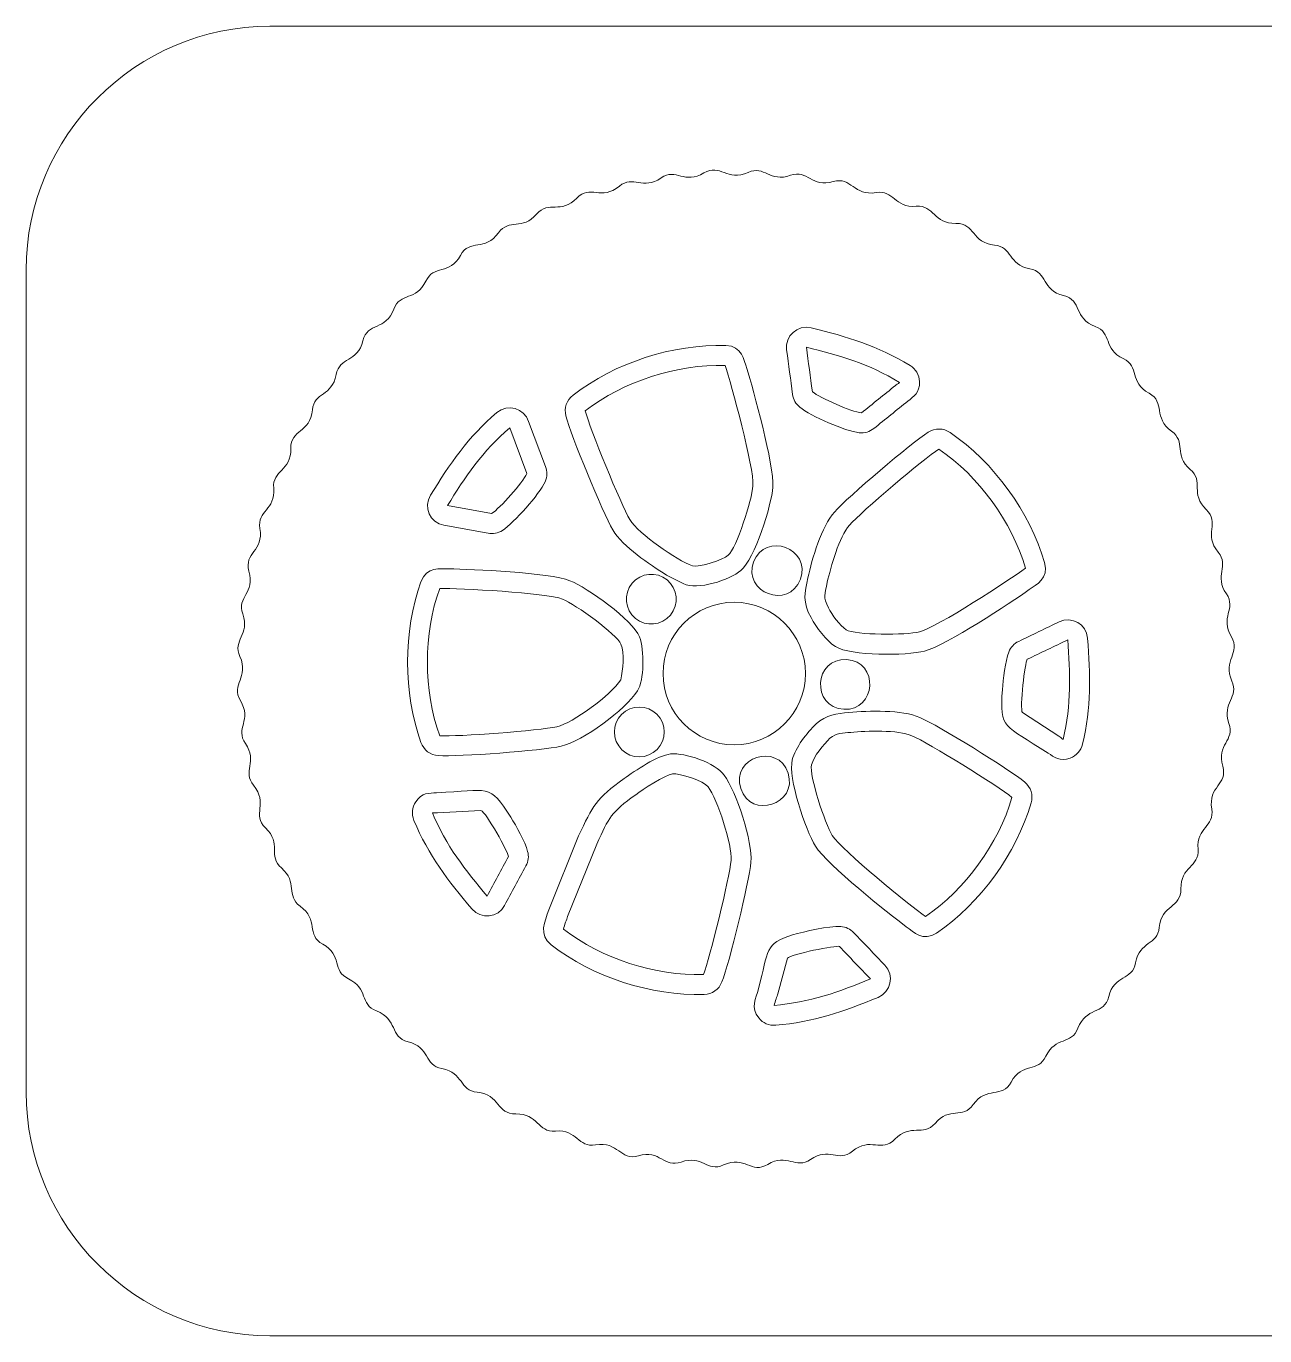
# Model space of a CAD drawing. Header units: centimetres. Extents: x -115 to 36, y 62 to 130.
# Drawn here: x -76.49 to -68.71, y 64.86 to 73.08 of the extents above; entities that cross this region are included whole.
import ezdxf

# ---------------------------------------------------------------- set-up
doc = ezdxf.new("R2010")
doc.units = ezdxf.units.CM
doc.header["$MEASUREMENT"] = 0
doc.layers.add('Camada 1', color=7, linetype='Continuous')

msp = doc.modelspace()

# ---------------------------------------------------------------- linework, layer by layer
at = {"layer": 'Camada 1', "lineweight": 9}
for points, knots in [([(-74.95718, 73.07704), (-74.95718, 73.07704), (-42.91491, 73.07704), (-42.91491, 73.07704), (-42.91491, 73.07704), (-42.07443, 73.07704), (-41.38678, 72.38939), (-41.38678, 71.54891), (-41.38678, 71.54891), (-41.38678, 71.54891), (-41.38678, 66.3925), (-41.38678, 66.3925), (-41.38678, 66.3925), (-41.38678, 65.55202), (-42.07443, 64.86437), (-42.91491, 64.86437), (-42.91491, 64.86437), (-42.91491, 64.86437), (-74.95718, 64.86437), (-74.95718, 64.86437), (-74.95718, 64.86437), (-75.79766, 64.86437), (-76.48531, 65.55202), (-76.48531, 66.3925), (-76.48531, 66.3925), (-76.48531, 66.3925), (-76.48531, 71.54891), (-76.48531, 71.54891), (-76.48531, 71.54891), (-76.48531, 72.38939), (-75.79766, 73.07704), (-74.95718, 73.07704)], [0, 0, 0, 0, 0.1111111, 0.1111111, 0.1111111, 0.1111111, 0.2222222, 0.2222222, 0.2222222, 0.2222222, 0.3333333, 0.3333333, 0.3333333, 0.3333333, 0.4444444, 0.4444444, 0.4444444, 0.4444444, 0.5555556, 0.5555556, 0.5555556, 0.5555556, 0.6666667, 0.6666667, 0.6666667, 0.6666667, 0.7777778, 0.7777778, 0.7777778, 0.7777778, 1, 1, 1, 1]), ([(-74.93253, 70.18015), (-74.942, 70.29425), (-74.82183, 70.286), (-74.82508, 70.42915), (-74.82508, 70.42915), (-74.82781, 70.54924), (-74.70287, 70.52553), (-74.68929, 70.67074), (-74.68929, 70.67074), (-74.67869, 70.78413), (-74.56555, 70.75399), (-74.54064, 70.89204), (-74.54064, 70.89204), (-74.52023, 71.00511), (-74.40622, 70.96506), (-74.37246, 71.10454), (-74.37246, 71.10454), (-74.34416, 71.22147), (-74.22929, 71.16619), (-74.17874, 71.30287), (-74.17874, 71.30287), (-74.13918, 71.40982), (-74.03762, 71.3514), (-73.97791, 71.47824), (-73.97791, 71.47824), (-73.92899, 71.58217), (-73.82901, 71.51416), (-73.76038, 71.64004), (-73.76038, 71.64004), (-73.70288, 71.74551), (-73.60645, 71.66279), (-73.52191, 71.78166), (-73.52191, 71.78166), (-73.45611, 71.87419), (-73.37322, 71.79225), (-73.28252, 71.89906), (-73.28252, 71.89906), (-73.20828, 71.98649), (-73.12953, 71.89503), (-73.03065, 71.99882), (-73.03065, 71.99882), (-72.94764, 72.08595), (-72.87589, 71.98067), (-72.76368, 72.07379), (-72.76368, 72.07379), (-72.67626, 72.14634), (-72.61715, 72.04562), (-72.50195, 72.12534), (-72.50195, 72.12534), (-72.40781, 72.19049), (-72.35521, 72.08206), (-72.23283, 72.15659), (-72.23283, 72.15659), (-72.13011, 72.21915), (-72.08821, 72.09885), (-71.95567, 72.15981), (-71.95567, 72.15981), (-71.85278, 72.20713), (-71.82079, 72.09472), (-71.68959, 72.14184), (-71.68959, 72.14184), (-71.58181, 72.18055), (-71.55882, 72.06219), (-71.42136, 72.10242), (-71.42136, 72.10242), (-71.30595, 72.1362), (-71.29649, 72.00929), (-71.15287, 72.03379), (-71.15287, 72.03379), (-71.0405, 72.05296), (-71.04036, 71.93581), (-70.90053, 71.94752), (-70.90053, 71.94752), (-70.78646, 71.95708), (-70.7946, 71.8368), (-70.65162, 71.84006), (-70.65162, 71.84006), (-70.53135, 71.8428), (-70.55519, 71.7179), (-70.40998, 71.70432), (-70.40998, 71.70432), (-70.2966, 71.69372), (-70.32673, 71.58058), (-70.18869, 71.55567), (-70.18869, 71.55567), (-70.0756, 71.53526), (-70.11556, 71.42125), (-69.97614, 71.38745), (-69.97614, 71.38745), (-69.85912, 71.35908), (-69.91458, 71.24435), (-69.77781, 71.19377), (-69.77781, 71.19377), (-69.67091, 71.15424), (-69.72934, 71.05267), (-69.60244, 70.9929), (-69.60244, 70.9929), (-69.49854, 70.94396), (-69.56661, 70.84411), (-69.44064, 70.77541), (-69.44064, 70.77541), (-69.33529, 70.71796), (-69.41793, 70.62151), (-69.29902, 70.53694), (-69.29902, 70.53694), (-69.20652, 70.47115), (-69.28854, 70.38829), (-69.18163, 70.2975), (-69.18163, 70.2975), (-69.09421, 70.22325), (-69.18571, 70.1447), (-69.08187, 70.04563), (-69.08187, 70.04563), (-68.99478, 69.96254), (-69.10008, 69.89108), (-69.00689, 69.77871), (-69.00689, 69.77871), (-68.93437, 69.69127), (-69.03513, 69.63234), (-68.95534, 69.51698), (-68.95534, 69.51698), (-68.89017, 69.42275), (-68.99868, 69.37028), (-68.92413, 69.24786), (-68.92413, 69.24786), (-68.86156, 69.14512), (-68.98184, 69.10321), (-68.92092, 68.9707), (-68.92092, 68.9707), (-68.8736, 68.86777), (-68.98595, 68.83584), (-68.93885, 68.70454), (-68.93885, 68.70454), (-68.90021, 68.59684), (-69.0184, 68.57373), (-68.97826, 68.4363), (-68.97826, 68.4363), (-68.94457, 68.32096), (-69.07142, 68.31161), (-69.0469, 68.1679), (-69.0469, 68.1679), (-69.02772, 68.05551), (-69.14484, 68.05554), (-69.13316, 67.91552), (-69.13316, 67.91552), (-69.12366, 67.80155), (-69.24382, 67.80962), (-69.24062, 67.66656), (-69.24062, 67.66656), (-69.23794, 67.5464), (-69.36285, 67.57017), (-69.37641, 67.42501), (-69.37641, 67.42501), (-69.38701, 67.31156), (-69.50008, 67.34186), (-69.52505, 67.20367), (-69.52505, 67.20367), (-69.54547, 67.09065), (-69.65944, 67.13056), (-69.69328, 66.99117), (-69.69328, 66.99117), (-69.72172, 66.87404), (-69.8363, 66.92969), (-69.88691, 66.79284), (-69.88691, 66.79284), (-69.92644, 66.68595), (-70.02789, 66.74453), (-70.08779, 66.61747), (-70.08779, 66.61747), (-70.13678, 66.51354), (-70.23655, 66.58169), (-70.30528, 66.45572), (-70.30528, 66.45572), (-70.36282, 66.35025), (-70.45923, 66.43301), (-70.54378, 66.31405), (-70.54378, 66.31405), (-70.60953, 66.22154), (-70.69245, 66.30357), (-70.78318, 66.19666), (-70.78318, 66.19666), (-70.85738, 66.10923), (-70.93599, 66.20081), (-71.03505, 66.0969), (-71.03505, 66.0969), (-71.11805, 66.00985), (-71.18969, 66.11513), (-71.30197, 66.02196), (-71.30197, 66.02196), (-71.38945, 65.94937), (-71.44835, 66.05017), (-71.5637, 65.97037), (-71.5637, 65.97037), (-71.65787, 65.90522), (-71.71035, 66.01373), (-71.83282, 65.93916), (-71.83282, 65.93916), (-71.93558, 65.87659), (-71.9775, 65.99687), (-72.11002, 65.93595), (-72.11002, 65.93595), (-72.21302, 65.8886), (-72.24475, 66.00105), (-72.37615, 65.95388), (-72.37615, 65.95388), (-72.48385, 65.91522), (-72.507, 66.03344), (-72.64438, 65.99329), (-72.64438, 65.99329), (-72.75978, 65.95957), (-72.769, 66.08646), (-72.91283, 66.06192), (-72.91283, 66.06192), (-73.02518, 66.04275), (-73.02521, 66.15986), (-73.16517, 66.14819), (-73.16517, 66.14819), (-73.27918, 66.13868), (-73.27109, 66.25885), (-73.41412, 66.25565), (-73.41412, 66.25565), (-73.53429, 66.25296), (-73.51053, 66.37783), (-73.65571, 66.39144), (-73.65571, 66.39144), (-73.76922, 66.40208), (-73.73886, 66.51515), (-73.87701, 66.54004), (-73.87701, 66.54004), (-73.98998, 66.5604), (-73.95013, 66.67446), (-74.08955, 66.70826), (-74.08955, 66.70826), (-74.20654, 66.73662), (-74.15101, 66.85139), (-74.28788, 66.90199), (-74.28788, 66.90199), (-74.3948, 66.94151), (-74.33622, 67.04301), (-74.46326, 67.10282), (-74.46326, 67.10282), (-74.5671, 67.15171), (-74.4991, 67.25165), (-74.62501, 67.32031), (-74.62501, 67.32031), (-74.73046, 67.37781), (-74.64776, 67.47433), (-74.76663, 67.55881), (-74.76663, 67.55881), (-74.85925, 67.62463), (-74.77711, 67.70743), (-74.88403, 67.79821), (-74.88403, 67.79821), (-74.97148, 67.87246), (-74.87998, 67.95113), (-74.98379, 68.05008), (-74.98379, 68.05008), (-75.0709, 68.13311), (-74.96556, 68.20469), (-75.05876, 68.317), (-75.05876, 68.317), (-75.13139, 68.40453), (-75.03051, 68.46337), (-75.11031, 68.57873), (-75.11031, 68.57873), (-75.1755, 68.67296), (-75.06701, 68.72547), (-75.14156, 68.8479), (-75.14156, 68.8479), (-75.20411, 68.95062), (-75.08383, 68.99256), (-75.14478, 69.12501), (-75.14478, 69.12501), (-75.19215, 69.22794), (-75.07968, 69.25993), (-75.12681, 69.39113), (-75.12681, 69.39113), (-75.16551, 69.49886), (-75.04725, 69.52187), (-75.08743, 69.65941), (-75.08743, 69.65941), (-75.12111, 69.77469), (-74.99432, 69.78419), (-75.01876, 69.92786), (-75.01876, 69.92786), (-75.03788, 70.04027), (-74.92083, 70.04025), (-74.93253, 70.18015)], [0, 0, 0, 0, 0.0136986, 0.0136986, 0.0136986, 0.0136986, 0.0273973, 0.0273973, 0.0273973, 0.0273973, 0.0410959, 0.0410959, 0.0410959, 0.0410959, 0.0547945, 0.0547945, 0.0547945, 0.0547945, 0.0684932, 0.0684932, 0.0684932, 0.0684932, 0.0821918, 0.0821918, 0.0821918, 0.0821918, 0.0958904, 0.0958904, 0.0958904, 0.0958904, 0.109589, 0.109589, 0.109589, 0.109589, 0.1232877, 0.1232877, 0.1232877, 0.1232877, 0.1369863, 0.1369863, 0.1369863, 0.1369863, 0.1506849, 0.1506849, 0.1506849, 0.1506849, 0.1643836, 0.1643836, 0.1643836, 0.1643836, 0.1780822, 0.1780822, 0.1780822, 0.1780822, 0.1917808, 0.1917808, 0.1917808, 0.1917808, 0.2054795, 0.2054795, 0.2054795, 0.2054795, 0.2191781, 0.2191781, 0.2191781, 0.2191781, 0.2328767, 0.2328767, 0.2328767, 0.2328767, 0.2465753, 0.2465753, 0.2465753, 0.2465753, 0.260274, 0.260274, 0.260274, 0.260274, 0.2739726, 0.2739726, 0.2739726, 0.2739726, 0.2876712, 0.2876712, 0.2876712, 0.2876712, 0.3013699, 0.3013699, 0.3013699, 0.3013699, 0.3150685, 0.3150685, 0.3150685, 0.3150685, 0.3287671, 0.3287671, 0.3287671, 0.3287671, 0.3424658, 0.3424658, 0.3424658, 0.3424658, 0.3561644, 0.3561644, 0.3561644, 0.3561644, 0.369863, 0.369863, 0.369863, 0.369863, 0.3835616, 0.3835616, 0.3835616, 0.3835616, 0.3972603, 0.3972603, 0.3972603, 0.3972603, 0.4109589, 0.4109589, 0.4109589, 0.4109589, 0.4246575, 0.4246575, 0.4246575, 0.4246575, 0.4383562, 0.4383562, 0.4383562, 0.4383562, 0.4520548, 0.4520548, 0.4520548, 0.4520548, 0.4657534, 0.4657534, 0.4657534, 0.4657534, 0.4794521, 0.4794521, 0.4794521, 0.4794521, 0.4931507, 0.4931507, 0.4931507, 0.4931507, 0.5068493, 0.5068493, 0.5068493, 0.5068493, 0.5205479, 0.5205479, 0.5205479, 0.5205479, 0.5342466, 0.5342466, 0.5342466, 0.5342466, 0.5479452, 0.5479452, 0.5479452, 0.5479452, 0.5616438, 0.5616438, 0.5616438, 0.5616438, 0.5753425, 0.5753425, 0.5753425, 0.5753425, 0.5890411, 0.5890411, 0.5890411, 0.5890411, 0.6027397, 0.6027397, 0.6027397, 0.6027397, 0.6164384, 0.6164384, 0.6164384, 0.6164384, 0.630137, 0.630137, 0.630137, 0.630137, 0.6438356, 0.6438356, 0.6438356, 0.6438356, 0.6575342, 0.6575342, 0.6575342, 0.6575342, 0.6712329, 0.6712329, 0.6712329, 0.6712329, 0.6849315, 0.6849315, 0.6849315, 0.6849315, 0.6986301, 0.6986301, 0.6986301, 0.6986301, 0.7123288, 0.7123288, 0.7123288, 0.7123288, 0.7260274, 0.7260274, 0.7260274, 0.7260274, 0.739726, 0.739726, 0.739726, 0.739726, 0.7534247, 0.7534247, 0.7534247, 0.7534247, 0.7671233, 0.7671233, 0.7671233, 0.7671233, 0.7808219, 0.7808219, 0.7808219, 0.7808219, 0.7945205, 0.7945205, 0.7945205, 0.7945205, 0.8082192, 0.8082192, 0.8082192, 0.8082192, 0.8219178, 0.8219178, 0.8219178, 0.8219178, 0.8356164, 0.8356164, 0.8356164, 0.8356164, 0.8493151, 0.8493151, 0.8493151, 0.8493151, 0.8630137, 0.8630137, 0.8630137, 0.8630137, 0.8767123, 0.8767123, 0.8767123, 0.8767123, 0.890411, 0.890411, 0.890411, 0.890411, 0.9041096, 0.9041096, 0.9041096, 0.9041096, 0.9178082, 0.9178082, 0.9178082, 0.9178082, 0.9315068, 0.9315068, 0.9315068, 0.9315068, 0.9452055, 0.9452055, 0.9452055, 0.9452055, 0.9589041, 0.9589041, 0.9589041, 0.9589041, 0.9726027, 0.9726027, 0.9726027, 0.9726027, 1, 1, 1, 1]), ([(-71.03209, 70.82336), (-71.02625, 70.82814), (-71.01598, 70.83537), (-71.00566, 70.84298), (-71.00566, 70.84298), (-71.19362, 70.95858), (-71.3907, 71.01539), (-71.59034, 71.06356), (-71.59034, 71.06356), (-71.5777, 70.9707), (-71.56535, 70.87779), (-71.55275, 70.78492), (-71.55275, 70.78492), (-71.50373, 70.74496), (-71.30667, 70.65852), (-71.24497, 70.65176), (-71.24497, 70.65176), (-71.17401, 70.70906), (-71.10288, 70.76615), (-71.03209, 70.82336)], [0, 0, 0, 0, 0.1666667, 0.1666667, 0.1666667, 0.1666667, 0.3333333, 0.3333333, 0.3333333, 0.3333333, 0.5, 0.5, 0.5, 0.5, 0.6666667, 0.6666667, 0.6666667, 0.6666667, 1, 1, 1, 1]), ([(-72.69741, 69.98267), (-72.64484, 69.89367), (-72.40154, 69.72811), (-72.30578, 69.69329), (-72.30578, 69.69329), (-72.25558, 69.68178), (-72.11738, 69.7297), (-72.08034, 69.76036), (-72.08034, 69.76036), (-72.03025, 69.80183), (-71.93095, 70.10851), (-71.92539, 70.19521), (-71.92539, 70.19521), (-71.91822, 70.30704), (-72.06187, 70.83617), (-72.09971, 70.94955), (-72.09971, 70.94955), (-72.40177, 70.95902), (-72.73924, 70.84962), (-72.97791, 70.66427), (-72.97791, 70.66427), (-72.95055, 70.55648), (-72.75423, 70.07886), (-72.69741, 69.98267)], [0, 0, 0, 0, 0.1428571, 0.1428571, 0.1428571, 0.1428571, 0.2857143, 0.2857143, 0.2857143, 0.2857143, 0.4285714, 0.4285714, 0.4285714, 0.4285714, 0.5714286, 0.5714286, 0.5714286, 0.5714286, 0.7142857, 0.7142857, 0.7142857, 0.7142857, 1, 1, 1, 1]), ([(-73.84208, 70.07058), (-73.74985, 70.05384), (-73.65757, 70.03722), (-73.56539, 70.02039), (-73.56539, 70.02039), (-73.51214, 70.05468), (-73.36904, 70.21542), (-73.34367, 70.27196), (-73.34367, 70.27196), (-73.34367, 70.27196), (-73.45159, 70.55859), (-73.45159, 70.55859), (-73.45159, 70.55859), (-73.61904, 70.41609), (-73.73507, 70.2451), (-73.84208, 70.07058)], [0, 0, 0, 0, 0.2, 0.2, 0.2, 0.2, 0.4, 0.4, 0.4, 0.4, 0.6, 0.6, 0.6, 0.6, 1, 1, 1, 1]), ([(-71.45895, 69.59036), (-71.47658, 69.50958), (-71.48576, 69.49982), (-71.45201, 69.42856), (-71.45201, 69.42856), (-71.42956, 69.38796), (-71.37936, 69.31649), (-71.34105, 69.29218), (-71.34105, 69.29218), (-71.28605, 69.25727), (-70.96404, 69.25773), (-70.87964, 69.27924), (-70.87964, 69.27924), (-70.771, 69.30692), (-70.3125, 69.60697), (-70.21609, 69.6781), (-70.21609, 69.6781), (-70.3002, 69.96787), (-70.50902, 70.25589), (-70.75882, 70.42517), (-70.75882, 70.42517), (-70.85321, 70.36556), (-71.24623, 70.03173), (-71.32037, 69.94778), (-71.32037, 69.94778), (-71.38325, 69.87652), (-71.43848, 69.68407), (-71.45895, 69.59036)], [0, 0, 0, 0, 0.125, 0.125, 0.125, 0.125, 0.25, 0.25, 0.25, 0.25, 0.375, 0.375, 0.375, 0.375, 0.5, 0.5, 0.5, 0.5, 0.625, 0.625, 0.625, 0.625, 0.75, 0.75, 0.75, 0.75, 1, 1, 1, 1]), ([(-73.15612, 68.68377), (-73.05564, 68.70619), (-72.8162, 68.8835), (-72.75463, 68.97751), (-72.75463, 68.97751), (-72.74046, 69.04297), (-72.73019, 69.14167), (-72.75404, 69.20198), (-72.75404, 69.20198), (-72.77797, 69.26247), (-73.03887, 69.45157), (-73.11971, 69.4837), (-73.11971, 69.4837), (-73.22369, 69.52503), (-73.77199, 69.5521), (-73.89101, 69.55103), (-73.89101, 69.55103), (-73.99351, 69.26596), (-73.99351, 68.91272), (-73.89101, 68.62766), (-73.89101, 68.62766), (-73.78004, 68.62037), (-73.26518, 68.65946), (-73.15612, 68.68377)], [0, 0, 0, 0, 0.1428571, 0.1428571, 0.1428571, 0.1428571, 0.2857143, 0.2857143, 0.2857143, 0.2857143, 0.4285714, 0.4285714, 0.4285714, 0.4285714, 0.5714286, 0.5714286, 0.5714286, 0.5714286, 0.7142857, 0.7142857, 0.7142857, 0.7142857, 1, 1, 1, 1]), ([(-72.04291, 69.46442), (-72.28971, 69.46442), (-72.48978, 69.26435), (-72.48978, 69.01756), (-72.48978, 69.01756), (-72.48978, 68.77072), (-72.28971, 68.57069), (-72.04291, 68.57069), (-72.04291, 68.57069), (-71.79612, 68.57069), (-71.59605, 68.77072), (-71.59605, 69.01756), (-71.59605, 69.01756), (-71.59605, 69.26435), (-71.79612, 69.46442), (-72.04291, 69.46442)], [0, 0, 0, 0, 0.2, 0.2, 0.2, 0.2, 0.4, 0.4, 0.4, 0.4, 0.6, 0.6, 0.6, 0.6, 1, 1, 1, 1]), ([(-70.00617, 68.62372), (-70.00029, 68.61992), (-69.99001, 68.61226), (-69.97932, 68.60469), (-69.97932, 68.60469), (-69.92711, 68.82042), (-69.93478, 69.0237), (-69.95026, 69.229), (-69.95026, 69.229), (-70.03488, 69.18828), (-70.11946, 69.14751), (-70.20412, 69.10679), (-70.20412, 69.10679), (-70.21882, 69.09091), (-70.25444, 68.79916), (-70.23444, 68.77216), (-70.23444, 68.77216), (-70.23444, 68.77216), (-70.00617, 68.62372), (-70.00617, 68.62372)], [0, 0, 0, 0, 0.1666667, 0.1666667, 0.1666667, 0.1666667, 0.3333333, 0.3333333, 0.3333333, 0.3333333, 0.5, 0.5, 0.5, 0.5, 0.6666667, 0.6666667, 0.6666667, 0.6666667, 1, 1, 1, 1]), ([(-71.31081, 68.64867), (-71.36097, 68.64368), (-71.40275, 68.64483), (-71.4422, 68.61133), (-71.4422, 68.61133), (-71.48289, 68.57243), (-71.54395, 68.49876), (-71.5579, 68.44446), (-71.5579, 68.44446), (-71.57408, 68.38143), (-71.47421, 68.07515), (-71.42766, 68.00162), (-71.42766, 68.00162), (-71.36781, 67.90708), (-70.94007, 67.56276), (-70.84319, 67.49377), (-70.84319, 67.49377), (-70.59343, 67.66301), (-70.38457, 67.95112), (-70.30045, 68.2408), (-70.30045, 68.2408), (-70.38661, 68.31231), (-70.82499, 68.58265), (-70.92802, 68.62732), (-70.92802, 68.62732), (-71.0153, 68.66517), (-71.21524, 68.65819), (-71.31081, 68.64867)], [0, 0, 0, 0, 0.125, 0.125, 0.125, 0.125, 0.25, 0.25, 0.25, 0.25, 0.375, 0.375, 0.375, 0.375, 0.5, 0.5, 0.5, 0.5, 0.625, 0.625, 0.625, 0.625, 0.75, 0.75, 0.75, 0.75, 1, 1, 1, 1]), ([(-73.08824, 67.4939), (-73.0948, 67.4755), (-73.10795, 67.44104), (-73.11463, 67.41537), (-73.11463, 67.41537), (-72.87536, 67.22934), (-72.53908, 67.12087), (-72.23621, 67.12992), (-72.23621, 67.12992), (-72.19496, 67.23352), (-72.07323, 67.73467), (-72.06258, 67.84616), (-72.06258, 67.84616), (-72.05348, 67.94161), (-72.15024, 68.22964), (-72.20687, 68.3074), (-72.20687, 68.3074), (-72.23571, 68.34699), (-72.3819, 68.39177), (-72.43108, 68.38868), (-72.43108, 68.38868), (-72.47341, 68.38479), (-72.62239, 68.28554), (-72.66096, 68.25767), (-72.66096, 68.25767), (-72.81861, 68.14375), (-72.82614, 68.11981), (-72.90581, 67.94651), (-72.90581, 67.94651), (-72.90581, 67.94651), (-73.08824, 67.4939), (-73.08824, 67.4939)], [0, 0, 0, 0, 0.1111111, 0.1111111, 0.1111111, 0.1111111, 0.2222222, 0.2222222, 0.2222222, 0.2222222, 0.3333333, 0.3333333, 0.3333333, 0.3333333, 0.4444444, 0.4444444, 0.4444444, 0.4444444, 0.5555556, 0.5555556, 0.5555556, 0.5555556, 0.6666667, 0.6666667, 0.6666667, 0.6666667, 0.7777778, 0.7777778, 0.7777778, 0.7777778, 1, 1, 1, 1]), ([(-73.90403, 68.14485), (-73.91101, 68.14447), (-73.92382, 68.14464), (-73.93693, 68.14451), (-73.93693, 68.14451), (-73.85339, 67.94181), (-73.72623, 67.77767), (-73.59346, 67.62233), (-73.59346, 67.62233), (-73.54902, 67.70505), (-73.50479, 67.78793), (-73.46, 67.87048), (-73.46, 67.87048), (-73.45742, 67.89197), (-73.60014, 68.14894), (-73.63212, 68.15897), (-73.63212, 68.15897), (-73.63212, 68.15897), (-73.90403, 68.14485), (-73.90403, 68.14485)], [0, 0, 0, 0, 0.1666667, 0.1666667, 0.1666667, 0.1666667, 0.3333333, 0.3333333, 0.3333333, 0.3333333, 0.5, 0.5, 0.5, 0.5, 0.6666667, 0.6666667, 0.6666667, 0.6666667, 1, 1, 1, 1]), ([(-71.7704, 67.00855), (-71.77413, 66.9946), (-71.78499, 66.96309), (-71.79244, 66.93679), (-71.79244, 66.93679), (-71.57447, 66.95327), (-71.37689, 67.02369), (-71.18822, 67.10222), (-71.18822, 67.10222), (-71.25317, 67.17014), (-71.31826, 67.23801), (-71.38313, 67.30605), (-71.38313, 67.30605), (-71.40149, 67.31463), (-71.68811, 67.25724), (-71.70976, 67.23273), (-71.70976, 67.23273), (-71.70976, 67.23273), (-71.7704, 67.00855), (-71.7704, 67.00855)], [0, 0, 0, 0, 0.1666667, 0.1666667, 0.1666667, 0.1666667, 0.3333333, 0.3333333, 0.3333333, 0.3333333, 0.5, 0.5, 0.5, 0.5, 0.6666667, 0.6666667, 0.6666667, 0.6666667, 1, 1, 1, 1])]:
    msp.add_open_spline(points, degree=3, knots=knots, dxfattribs=at)
at = {"layer": 'Camada 1', "color": 140, "lineweight": 9}
for points, knots in [([(-70.88082, 70.84819), (-70.87784, 70.77801), (-70.91745, 70.75522), (-70.95352, 70.72623), (-70.95352, 70.72623), (-71.02439, 70.66888), (-71.09552, 70.61184), (-71.16648, 70.55458), (-71.16648, 70.55458), (-71.19334, 70.53288), (-71.22425, 70.52379), (-71.25859, 70.52755), (-71.25859, 70.52755), (-71.34642, 70.5372), (-71.5629, 70.63192), (-71.63174, 70.68812), (-71.63174, 70.68812), (-71.65724, 70.70893), (-71.67208, 70.73549), (-71.67652, 70.76809), (-71.67652, 70.76809), (-71.68917, 70.86096), (-71.70152, 70.95387), (-71.71412, 71.04669), (-71.71412, 71.04669), (-71.72601, 71.13414), (-71.64666, 71.20579), (-71.56091, 71.18497), (-71.56091, 71.18497), (-71.33751, 71.13073), (-71.14197, 71.07337), (-70.9402, 70.94938), (-70.9402, 70.94938), (-70.9037, 70.92697), (-70.8826, 70.89098), (-70.88082, 70.84819)], [0, 0, 0, 0, 0.1, 0.1, 0.1, 0.1, 0.2, 0.2, 0.2, 0.2, 0.3, 0.3, 0.3, 0.3, 0.4, 0.4, 0.4, 0.4, 0.5, 0.5, 0.5, 0.5, 0.6, 0.6, 0.6, 0.6, 0.7, 0.7, 0.7, 0.7, 0.8, 0.8, 0.8, 0.8, 1, 1, 1, 1]), ([(-72.09582, 71.07443), (-71.99239, 71.07115), (-71.9812, 70.98332), (-71.96455, 70.93061), (-71.96455, 70.93061), (-71.92322, 70.79978), (-71.79183, 70.32511), (-71.80073, 70.18717), (-71.80073, 70.18717), (-71.80827, 70.07021), (-71.91407, 69.73579), (-72.00067, 69.66411), (-72.00067, 69.66411), (-72.07231, 69.60481), (-72.27392, 69.53661), (-72.36266, 69.58202), (-72.36266, 69.58202), (-72.36266, 69.58202), (-72.46728, 69.63497), (-72.46728, 69.63497), (-72.46728, 69.63497), (-72.57545, 69.70234), (-72.74055, 69.81), (-72.80499, 69.91911), (-72.80499, 69.91911), (-72.86907, 70.02765), (-73.06807, 70.51162), (-73.09903, 70.63349), (-73.09903, 70.63349), (-73.1115, 70.68271), (-73.09467, 70.73177), (-73.05454, 70.76293), (-73.05454, 70.76293), (-72.79277, 70.96626), (-72.42706, 71.08483), (-72.09582, 71.07443)], [0, 0, 0, 0, 0.1, 0.1, 0.1, 0.1, 0.2, 0.2, 0.2, 0.2, 0.3, 0.3, 0.3, 0.3, 0.4, 0.4, 0.4, 0.4, 0.5, 0.5, 0.5, 0.5, 0.6, 0.6, 0.6, 0.6, 0.7, 0.7, 0.7, 0.7, 0.8, 0.8, 0.8, 0.8, 1, 1, 1, 1]), ([(-73.49768, 69.91539), (-73.52538, 69.8975), (-73.55532, 69.89153), (-73.5878, 69.89745), (-73.5878, 69.89745), (-73.67999, 69.91429), (-73.77218, 69.9309), (-73.86441, 69.94765), (-73.86441, 69.94765), (-73.9512, 69.96342), (-73.99481, 70.06088), (-73.94852, 70.13605), (-73.94852, 70.13605), (-73.82824, 70.33137), (-73.71238, 70.50064), (-73.53257, 70.65374), (-73.53257, 70.65374), (-73.46496, 70.71131), (-73.3612, 70.68256), (-73.33309, 70.59826), (-73.33309, 70.59826), (-73.33309, 70.59826), (-73.22687, 70.31637), (-73.22687, 70.31637), (-73.22687, 70.31637), (-73.2146, 70.28418), (-73.21557, 70.25213), (-73.2297, 70.22071), (-73.2297, 70.22071), (-73.2659, 70.14011), (-73.42296, 69.96355), (-73.49768, 69.91539)], [0, 0, 0, 0, 0.1111111, 0.1111111, 0.1111111, 0.1111111, 0.2222222, 0.2222222, 0.2222222, 0.2222222, 0.3333333, 0.3333333, 0.3333333, 0.3333333, 0.4444444, 0.4444444, 0.4444444, 0.4444444, 0.5555556, 0.5555556, 0.5555556, 0.5555556, 0.6666667, 0.6666667, 0.6666667, 0.6666667, 0.7777778, 0.7777778, 0.7777778, 0.7777778, 1, 1, 1, 1]), ([(-71.56133, 69.36809), (-71.61531, 69.46445), (-71.60144, 69.52347), (-71.58104, 69.617), (-71.58104, 69.617), (-71.55465, 69.73782), (-71.49502, 69.93869), (-71.41404, 70.03045), (-71.41404, 70.03045), (-71.33035, 70.12525), (-70.93227, 70.46343), (-70.82551, 70.53081), (-70.82551, 70.53081), (-70.78259, 70.55792), (-70.73074, 70.55707), (-70.68871, 70.52861), (-70.68871, 70.52861), (-70.41468, 70.34292), (-70.18839, 70.03079), (-70.09612, 69.71295), (-70.09612, 69.71295), (-70.06729, 69.61366), (-70.14723, 69.57589), (-70.19237, 69.54371), (-70.19237, 69.54371), (-70.3045, 69.46376), (-70.71446, 69.19244), (-70.84877, 69.15817), (-70.84877, 69.15817), (-70.9624, 69.12918), (-71.31308, 69.12645), (-71.40799, 69.18671), (-71.40799, 69.18671), (-71.46665, 69.22392), (-71.52754, 69.30694), (-71.56133, 69.36809)], [0, 0, 0, 0, 0.1, 0.1, 0.1, 0.1, 0.2, 0.2, 0.2, 0.2, 0.3, 0.3, 0.3, 0.3, 0.4, 0.4, 0.4, 0.4, 0.5, 0.5, 0.5, 0.5, 0.6, 0.6, 0.6, 0.6, 0.7, 0.7, 0.7, 0.7, 0.8, 0.8, 0.8, 0.8, 1, 1, 1, 1]), ([(-71.62815, 69.60909), (-71.6993, 69.41616), (-71.99239, 69.52426), (-71.92121, 69.71718), (-71.92121, 69.71718), (-71.85003, 69.91012), (-71.55697, 69.80194), (-71.62815, 69.60909)], [0, 0, 0, 0, 0.3333333, 0.3333333, 0.3333333, 0.3333333, 1, 1, 1, 1]), ([(-73.89917, 68.50299), (-73.94987, 68.50629), (-73.99136, 68.53754), (-74.00857, 68.58537), (-74.00857, 68.58537), (-74.12097, 68.89788), (-74.12097, 69.2808), (-74.00857, 69.59327), (-74.00857, 69.59327), (-73.9735, 69.69072), (-73.88641, 69.67416), (-73.83121, 69.67371), (-73.83121, 69.67371), (-73.69402, 69.67259), (-73.20198, 69.65087), (-73.07357, 69.59979), (-73.07357, 69.59979), (-72.96466, 69.55647), (-72.67925, 69.35249), (-72.63787, 69.24799), (-72.63787, 69.24799), (-72.60468, 69.16416), (-72.60812, 68.97305), (-72.65013, 68.909), (-72.65013, 68.909), (-72.72739, 68.7911), (-72.99144, 68.59251), (-73.12892, 68.56186), (-73.12892, 68.56186), (-73.25265, 68.53422), (-73.77271, 68.49473), (-73.89917, 68.50299)], [0, 0, 0, 0, 0.1111111, 0.1111111, 0.1111111, 0.1111111, 0.2222222, 0.2222222, 0.2222222, 0.2222222, 0.3333333, 0.3333333, 0.3333333, 0.3333333, 0.4444444, 0.4444444, 0.4444444, 0.4444444, 0.5555556, 0.5555556, 0.5555556, 0.5555556, 0.6666667, 0.6666667, 0.6666667, 0.6666667, 0.7777778, 0.7777778, 0.7777778, 0.7777778, 1, 1, 1, 1]), ([(-72.46415, 69.60444), (-72.39763, 69.54955), (-72.38824, 69.45106), (-72.44317, 69.38458), (-72.44317, 69.38458), (-72.49806, 69.31802), (-72.59651, 69.30867), (-72.66303, 69.36356), (-72.66303, 69.36356), (-72.72955, 69.41845), (-72.73894, 69.51694), (-72.68405, 69.58342), (-72.68405, 69.58342), (-72.62912, 69.64994), (-72.53067, 69.65937), (-72.46415, 69.60444)], [0, 0, 0, 0, 0.2, 0.2, 0.2, 0.2, 0.4, 0.4, 0.4, 0.4, 0.6, 0.6, 0.6, 0.6, 1, 1, 1, 1]), ([(-69.93559, 68.48764), (-70.00112, 68.46315), (-70.03517, 68.49334), (-70.07421, 68.51893), (-70.07421, 68.51893), (-70.35013, 68.6998), (-70.37889, 68.6639), (-70.36046, 68.91687), (-70.36046, 68.91687), (-70.35573, 68.98191), (-70.34342, 69.0933), (-70.32054, 69.15208), (-70.32054, 69.15208), (-70.30862, 69.18278), (-70.28794, 69.20511), (-70.25829, 69.21936), (-70.25829, 69.21936), (-70.17367, 69.26008), (-70.0891, 69.30085), (-70.00448, 69.34157), (-70.00448, 69.34157), (-69.92491, 69.3799), (-69.83265, 69.32666), (-69.82572, 69.23868), (-69.82572, 69.23868), (-69.80784, 69.01163), (-69.80286, 68.80254), (-69.85786, 68.5753), (-69.85786, 68.5753), (-69.86793, 68.53373), (-69.89554, 68.50261), (-69.93559, 68.48764)], [0, 0, 0, 0, 0.1111111, 0.1111111, 0.1111111, 0.1111111, 0.2222222, 0.2222222, 0.2222222, 0.2222222, 0.3333333, 0.3333333, 0.3333333, 0.3333333, 0.4444444, 0.4444444, 0.4444444, 0.4444444, 0.5555556, 0.5555556, 0.5555556, 0.5555556, 0.6666667, 0.6666667, 0.6666667, 0.6666667, 0.7777778, 0.7777778, 0.7777778, 0.7777778, 1, 1, 1, 1]), ([(-71.35602, 68.79368), (-71.56133, 68.80538), (-71.54353, 69.11726), (-71.33822, 69.10552), (-71.33822, 69.10552), (-71.1329, 69.09378), (-71.15082, 68.78188), (-71.35602, 68.79368)], [0, 0, 0, 0, 0.3333333, 0.3333333, 0.3333333, 0.3333333, 1, 1, 1, 1]), ([(-72.72549, 68.78091), (-72.6539, 68.82903), (-72.55685, 68.81), (-72.50872, 68.73841), (-72.50872, 68.73841), (-72.4606, 68.66682), (-72.47967, 68.56981), (-72.55126, 68.52168), (-72.55126, 68.52168), (-72.62282, 68.47356), (-72.71987, 68.49259), (-72.76795, 68.56418), (-72.76795, 68.56418), (-72.81607, 68.63578), (-72.79709, 68.73279), (-72.72549, 68.78091)], [0, 0, 0, 0, 0.2, 0.2, 0.2, 0.2, 0.4, 0.4, 0.4, 0.4, 0.6, 0.6, 0.6, 0.6, 1, 1, 1, 1]), ([(-71.5286, 68.70162), (-71.46586, 68.76039), (-71.40096, 68.76527), (-71.32316, 68.773), (-71.32316, 68.773), (-71.20002, 68.78527), (-70.99073, 68.79068), (-70.87833, 68.74196), (-70.87833, 68.74196), (-70.76218, 68.69165), (-70.3178, 68.4177), (-70.22061, 68.33688), (-70.22061, 68.33688), (-70.18154, 68.3044), (-70.16632, 68.25476), (-70.18048, 68.20595), (-70.18048, 68.20595), (-70.27276, 67.88816), (-70.49908, 67.57598), (-70.77311, 67.39034), (-70.77311, 67.39034), (-70.85874, 67.33234), (-70.91936, 67.39688), (-70.96375, 67.42966), (-70.96375, 67.42966), (-71.07384, 67.51095), (-71.4595, 67.81821), (-71.53321, 67.9348), (-71.53321, 67.9348), (-71.59591, 68.03397), (-71.70687, 68.36654), (-71.67889, 68.4755), (-71.67889, 68.4755), (-71.65842, 68.55534), (-71.58797, 68.64483), (-71.5286, 68.70162)], [0, 0, 0, 0, 0.1, 0.1, 0.1, 0.1, 0.2, 0.2, 0.2, 0.2, 0.3, 0.3, 0.3, 0.3, 0.4, 0.4, 0.4, 0.4, 0.5, 0.5, 0.5, 0.5, 0.6, 0.6, 0.6, 0.6, 0.7, 0.7, 0.7, 0.7, 0.8, 0.8, 0.8, 0.8, 1, 1, 1, 1]), ([(-72.0024, 68.29624), (-72.06591, 68.49182), (-71.76884, 68.58836), (-71.70532, 68.39279), (-71.70532, 68.39279), (-71.64179, 68.19718), (-71.93891, 68.1007), (-72.0024, 68.29624)], [0, 0, 0, 0, 0.3333333, 0.3333333, 0.3333333, 0.3333333, 1, 1, 1, 1]), ([(-72.44258, 68.5131), (-72.35079, 68.52177), (-72.16221, 68.4583), (-72.10588, 68.38094), (-72.10588, 68.38094), (-72.03014, 68.27696), (-71.92611, 67.96148), (-71.93821, 67.83432), (-71.93821, 67.83432), (-71.95018, 67.7084), (-72.07341, 67.20093), (-72.12017, 67.08362), (-72.12017, 67.08362), (-72.13903, 67.03634), (-72.18166, 67.00657), (-72.23249, 67.005), (-72.23249, 67.005), (-72.5645, 66.99511), (-72.92898, 67.1128), (-73.1913, 67.31671), (-73.1913, 67.31671), (-73.2722, 67.37961), (-73.23193, 67.46299), (-73.20593, 67.53585), (-73.20593, 67.53585), (-73.20593, 67.53585), (-73.01931, 67.9987), (-73.01931, 67.9987), (-73.01931, 67.9987), (-72.93233, 68.18798), (-72.90657, 68.23433), (-72.73412, 68.35895), (-72.73412, 68.35895), (-72.66768, 68.40695), (-72.51989, 68.50595), (-72.44258, 68.5131)], [0, 0, 0, 0, 0.1, 0.1, 0.1, 0.1, 0.2, 0.2, 0.2, 0.2, 0.3, 0.3, 0.3, 0.3, 0.4, 0.4, 0.4, 0.4, 0.5, 0.5, 0.5, 0.5, 0.6, 0.6, 0.6, 0.6, 0.7, 0.7, 0.7, 0.7, 0.8, 0.8, 0.8, 0.8, 1, 1, 1, 1]), ([(-74.04109, 68.21348), (-74.00262, 68.27166), (-73.95739, 68.26741), (-73.91059, 68.26964), (-73.91059, 68.26964), (-73.58143, 68.28532), (-73.57899, 68.33171), (-73.44512, 68.11596), (-73.44512, 68.11596), (-73.41074, 68.06057), (-73.3553, 67.96339), (-73.33918, 67.90241), (-73.33918, 67.90241), (-73.33073, 67.87044), (-73.3344, 67.83999), (-73.35018, 67.81094), (-73.35018, 67.81094), (-73.39488, 67.72847), (-73.43903, 67.6458), (-73.48339, 67.56317), (-73.48339, 67.56317), (-73.52501, 67.48567), (-73.63156, 67.47401), (-73.68857, 67.54126), (-73.68857, 67.54126), (-73.83716, 67.71655), (-73.96213, 67.87773), (-74.05246, 68.09689), (-74.05246, 68.09689), (-74.06875, 68.13643), (-74.06473, 68.17783), (-74.04109, 68.21348)], [0, 0, 0, 0, 0.1111111, 0.1111111, 0.1111111, 0.1111111, 0.2222222, 0.2222222, 0.2222222, 0.2222222, 0.3333333, 0.3333333, 0.3333333, 0.3333333, 0.4444444, 0.4444444, 0.4444444, 0.4444444, 0.5555556, 0.5555556, 0.5555556, 0.5555556, 0.6666667, 0.6666667, 0.6666667, 0.6666667, 0.7777778, 0.7777778, 0.7777778, 0.7777778, 1, 1, 1, 1]), ([(-71.88924, 66.85775), (-71.94228, 66.92276), (-71.9079, 66.97822), (-71.8911, 67.0409), (-71.8911, 67.0409), (-71.82603, 67.28375), (-71.85315, 67.3245), (-71.67695, 67.3782), (-71.67695, 67.3782), (-71.60438, 67.40032), (-71.44749, 67.43541), (-71.37509, 67.43072), (-71.37509, 67.43072), (-71.34253, 67.42865), (-71.31521, 67.41588), (-71.29271, 67.39228), (-71.29271, 67.39228), (-71.22789, 67.32428), (-71.16285, 67.25645), (-71.09793, 67.18853), (-71.09793, 67.18853), (-71.03679, 67.12462), (-71.05896, 67.02047), (-71.1406, 66.98669), (-71.1406, 66.98669), (-71.35171, 66.89935), (-71.54906, 66.82989), (-71.78301, 66.81221), (-71.78301, 66.81221), (-71.82504, 66.80904), (-71.86259, 66.82515), (-71.88924, 66.85775)], [0, 0, 0, 0, 0.1111111, 0.1111111, 0.1111111, 0.1111111, 0.2222222, 0.2222222, 0.2222222, 0.2222222, 0.3333333, 0.3333333, 0.3333333, 0.3333333, 0.4444444, 0.4444444, 0.4444444, 0.4444444, 0.5555556, 0.5555556, 0.5555556, 0.5555556, 0.6666667, 0.6666667, 0.6666667, 0.6666667, 0.7777778, 0.7777778, 0.7777778, 0.7777778, 1, 1, 1, 1])]:
    msp.add_open_spline(points, degree=3, knots=knots, dxfattribs=at)

doc.saveas('drawing.dxf')
